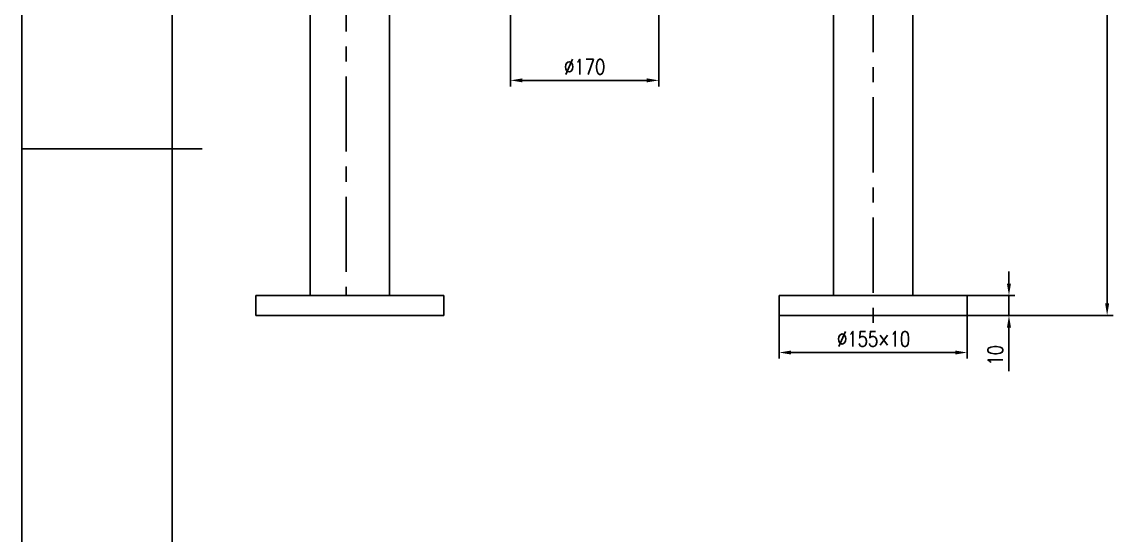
# Model space of a CAD drawing. Header units: inches. Extents: x -125 to 1975, y -50 to 2920.
# Drawn here: x -125 to 782, y 1114 to 1541 of the extents above; entities that cross this region are included whole.
import ezdxf

# ---------------------------------------------------------------- set-up
doc = ezdxf.new("R2010")
doc.units = ezdxf.units.IN
doc.header["$LTSCALE"] = 50
doc.linetypes.add('CENTER', pattern=[2, 1.25, -0.25, 0.25, -0.25])
for name, color, linetype in [('1轮廓实线层', 7, 'Continuous'), ('2细线层', 4, 'Continuous'), ('3中心线层', 1, 'CENTER'), ('7标注层', 4, 'Continuous'), ('图框层', 7, 'Continuous')]:
    doc.layers.add(name, color=color, linetype=linetype)
doc.styles.add('TH_GBDIM', font='romans.shx', dxfattribs={"width": 0.8, "bigfont": 'gbcbig.shx'})
doc.dimstyles.new('TH_GBDIM', dxfattribs={"dimscale": 5, "dimtxt": 3.5, "dimasz": 2.5, "dimexe": 2, "dimexo": 0, "dimgap": 1.5, "dimtad": 1, "dimdec": 1, "dimzin": 0, "dimdsep": 46, "dimtxsty": 'TH_GBDIM', "dimcen": 2.5, "dimclrd": 130, "dimclre": 130, "dimclrt": 3, "dimadec": 0, "dimazin": 0, "dimtfac": 0.714286, "dimtdec": 1, "dimtmove": 0, "dimatfit": 3, "dimfxl": 1, "dimtzin": 0, "dimlwd": -1, "dimlwe": -1, "dimarcsym": 0})

# ---------------------------------------------------------------- blocks, each defined once
blk = doc.blocks.new('*D21')
at = {"layer": '7标注层', "color": 130}
for p, q in [((504.39, 1296.47), (504.39, 1260.68)), ((660.84, 1296.47), (660.84, 1260.68)), ((514.39, 1265.68), (650.84, 1265.68))]:
    blk.add_line(p, q, dxfattribs=at)
for points in [[(514.39, 1267.35), (514.39, 1264.02), (504.39, 1265.68)], [(650.84, 1267.35), (650.84, 1264.02), (660.84, 1265.68)]]:
    blk.add_solid(points, dxfattribs=at)
at = {"layer": 'Defpoints', "color": 0}
for p in [(504.39, 1296.47), (660.84, 1296.47), (660.84, 1265.68)]:
    blk.add_point(p, dxfattribs=at)
at = {"layer": '7标注层', "color": 3, "insert": (582.97, 1276.93), "char_height": 12.5, "attachment_point": 5, "style": 'TH_GBDIM'}
blk.add_mtext('{%%c155×10}{}{}', dxfattribs=at)
blk = doc.blocks.new('*D23')
at = {"layer": '7标注层', "color": 130}
for p, q in [((695.49, 1323), (695.49, 1333)), ((660.84, 1313), (700.49, 1313)), ((695.49, 1313), (695.49, 1296.47)), ((660.84, 1296.47), (700.49, 1296.47)), ((695.49, 1286.47), (695.49, 1250.28))]:
    blk.add_line(p, q, dxfattribs=at)
for points in [[(693.82, 1323), (697.15, 1323), (695.49, 1313)], [(693.82, 1286.47), (697.15, 1286.47), (695.49, 1296.47)]]:
    blk.add_solid(points, dxfattribs=at)
at = {"layer": 'Defpoints', "color": 0}
for p in [(660.84, 1313), (660.84, 1296.47), (695.49, 1296.47)]:
    blk.add_point(p, dxfattribs=at)
at = {"layer": '7标注层', "color": 3, "insert": (684.24, 1263.37), "char_height": 12.5, "attachment_point": 5, "rotation": 90, "style": 'TH_GBDIM'}
blk.add_mtext('{10}{}{}', dxfattribs=at)
blk = doc.blocks.new('*D44')
at = {"layer": '7标注层', "color": 130}
for p, q in [((264.6, 2533.29), (782.11, 2533.29)), ((777.11, 1306.47), (777.11, 2523.29)), ((660.84, 1296.47), (782.11, 1296.47))]:
    blk.add_line(p, q, dxfattribs=at)
for points in [[(775.44, 2523.29), (778.77, 2523.29), (777.11, 2533.29)], [(775.44, 1306.47), (778.77, 1306.47), (777.11, 1296.47)]]:
    blk.add_solid(points, dxfattribs=at)
at = {"layer": 'Defpoints', "color": 0}
for p in [(264.6, 2533.29), (777.11, 2533.29), (660.84, 1296.47)]:
    blk.add_point(p, dxfattribs=at)
at = {"layer": '7标注层', "color": 3, "insert": (765.86, 2010.27), "char_height": 12.5, "attachment_point": 5, "rotation": 90, "style": 'TH_GBDIM'}
blk.add_mtext('{~1250}{}{}', dxfattribs=at)
blk = doc.blocks.new('*D55')
at = {"layer": '7标注层', "color": 130}
for p, q in [((281.13, 1697.02), (281.13, 1486.94)), ((404.47, 1671.25), (404.47, 1486.94)), ((291.13, 1491.94), (394.47, 1491.94))]:
    blk.add_line(p, q, dxfattribs=at)
for points in [[(291.13, 1493.6), (291.13, 1490.27), (281.13, 1491.94)], [(394.47, 1493.6), (394.47, 1490.27), (404.47, 1491.94)]]:
    blk.add_solid(points, dxfattribs=at)
at = {"layer": 'Defpoints', "color": 0}
for p in [(281.13, 1697.02), (404.47, 1671.25), (404.47, 1491.94)]:
    blk.add_point(p, dxfattribs=at)
at = {"layer": '7标注层', "color": 3, "insert": (342.8, 1503.19), "char_height": 12.5, "attachment_point": 5, "style": 'TH_GBDIM'}
blk.add_mtext('{%%c170}{}{}', dxfattribs=at)

msp = doc.modelspace()

# ---------------------------------------------------------------- linework, layer by layer
for p, q in [((114.62, 1770.98), (114.62, 1313)), ((180.62, 1712.33), (180.62, 1313)), ((615.62, 1633.91), (615.62, 1313)), ((549.62, 1629.48), (549.62, 1313)), ((114.62, 1313), (69.39, 1313)), ((69.39, 1313), (69.39, 1296.47)), ((114.62, 1313), (180.62, 1313)), ((180.62, 1313), (225.84, 1313)), ((225.84, 1313), (225.84, 1296.47)), ((549.62, 1313), (504.39, 1313)), ((504.39, 1313), (504.39, 1296.47)), ((615.62, 1313), (549.62, 1313)), ((615.62, 1313), (660.84, 1313)), ((660.84, 1313), (660.84, 1296.47)), ((69.39, 1296.47), (147.62, 1296.47)), ((225.84, 1296.47), (147.62, 1296.47)), ((504.39, 1296.47), (582.62, 1296.47)), ((660.84, 1296.47), (582.62, 1296.47))]:
    msp.add_line(p, q)
at = {"layer": '1轮廓实线层'}
msp.add_line((-125, 1435), (25, 1435), dxfattribs=at)
at = {"layer": '2细线层'}
msp.add_line((-125, -50), (-125, 2920), dxfattribs=at)
at = {"layer": '3中心线层'}
for p, q in [((144.62, 1795.19), (144.62, 1313)), ((582.62, 1677.86), (582.62, 1288.2))]:
    msp.add_line(p, q, dxfattribs=at)
at = {"layer": '图框层'}
msp.add_line((0, 0), (0, 2870), dxfattribs=at)

# ---------------------------------------------------------------- dimensions: what is measured, and where the dimension line sits
at = {"layer": '7标注层'}
dim = msp.add_linear_dim(base=(777.11, 2533.29), p1=(660.84, 1296.47), p2=(264.6, 2533.29), angle=90, text='{~1250}{}{}', dimstyle='TH_GBDIM', override={"dimtxt": 2.5, "dimasz": 2, "dimexe": 1, "dimgap": 1, "dimdec": 0}, dxfattribs=at)
dim.commit()
dim.dimension.update_dxf_attribs({"geometry": '*D44', "text_midpoint": (777.11, 2010.27), "dimtype": 160})
dim = msp.add_linear_dim(base=(404.47, 1491.94), p1=(281.13, 1697.02), p2=(404.47, 1671.25), text='{%%c170}{}{}', dimstyle='TH_GBDIM', override={"dimtxt": 2.5, "dimasz": 2, "dimexe": 1, "dimgap": 1, "dimtad": 1, "dimjust": 0, "dimdec": 0, "dimlfac": 1, "dimse1": 0, "dimse2": 0, "dimsd1": 0, "dimsd2": 0}, dxfattribs=at)
dim.commit()
dim.dimension.update_dxf_attribs({"geometry": '*D55', "text_midpoint": (342.8, 1503.19)})
dim = msp.add_linear_dim(base=(695.49, 1296.47), p1=(660.84, 1313), p2=(660.84, 1296.47), angle=90, text='{10}{}{}', dimstyle='TH_GBDIM', override={"dimtxt": 2.5, "dimasz": 2, "dimexe": 1, "dimgap": 1, "dimdec": 0}, dxfattribs=at)
dim.commit()
dim.dimension.update_dxf_attribs({"geometry": '*D23', "text_midpoint": (684.24, 1263.37)})
dim = msp.add_linear_dim(base=(660.84, 1265.68), p1=(504.39, 1296.47), p2=(660.84, 1296.47), text='{%%c155×10}{}{}', dimstyle='TH_GBDIM', override={"dimtxt": 2.5, "dimasz": 2, "dimexe": 1, "dimgap": 1, "dimdec": 0}, dxfattribs=at)
dim.commit()
dim.dimension.update_dxf_attribs({"geometry": '*D21', "text_midpoint": (582.97, 1265.68), "dimtype": 160})

doc.saveas('drawing.dxf')
